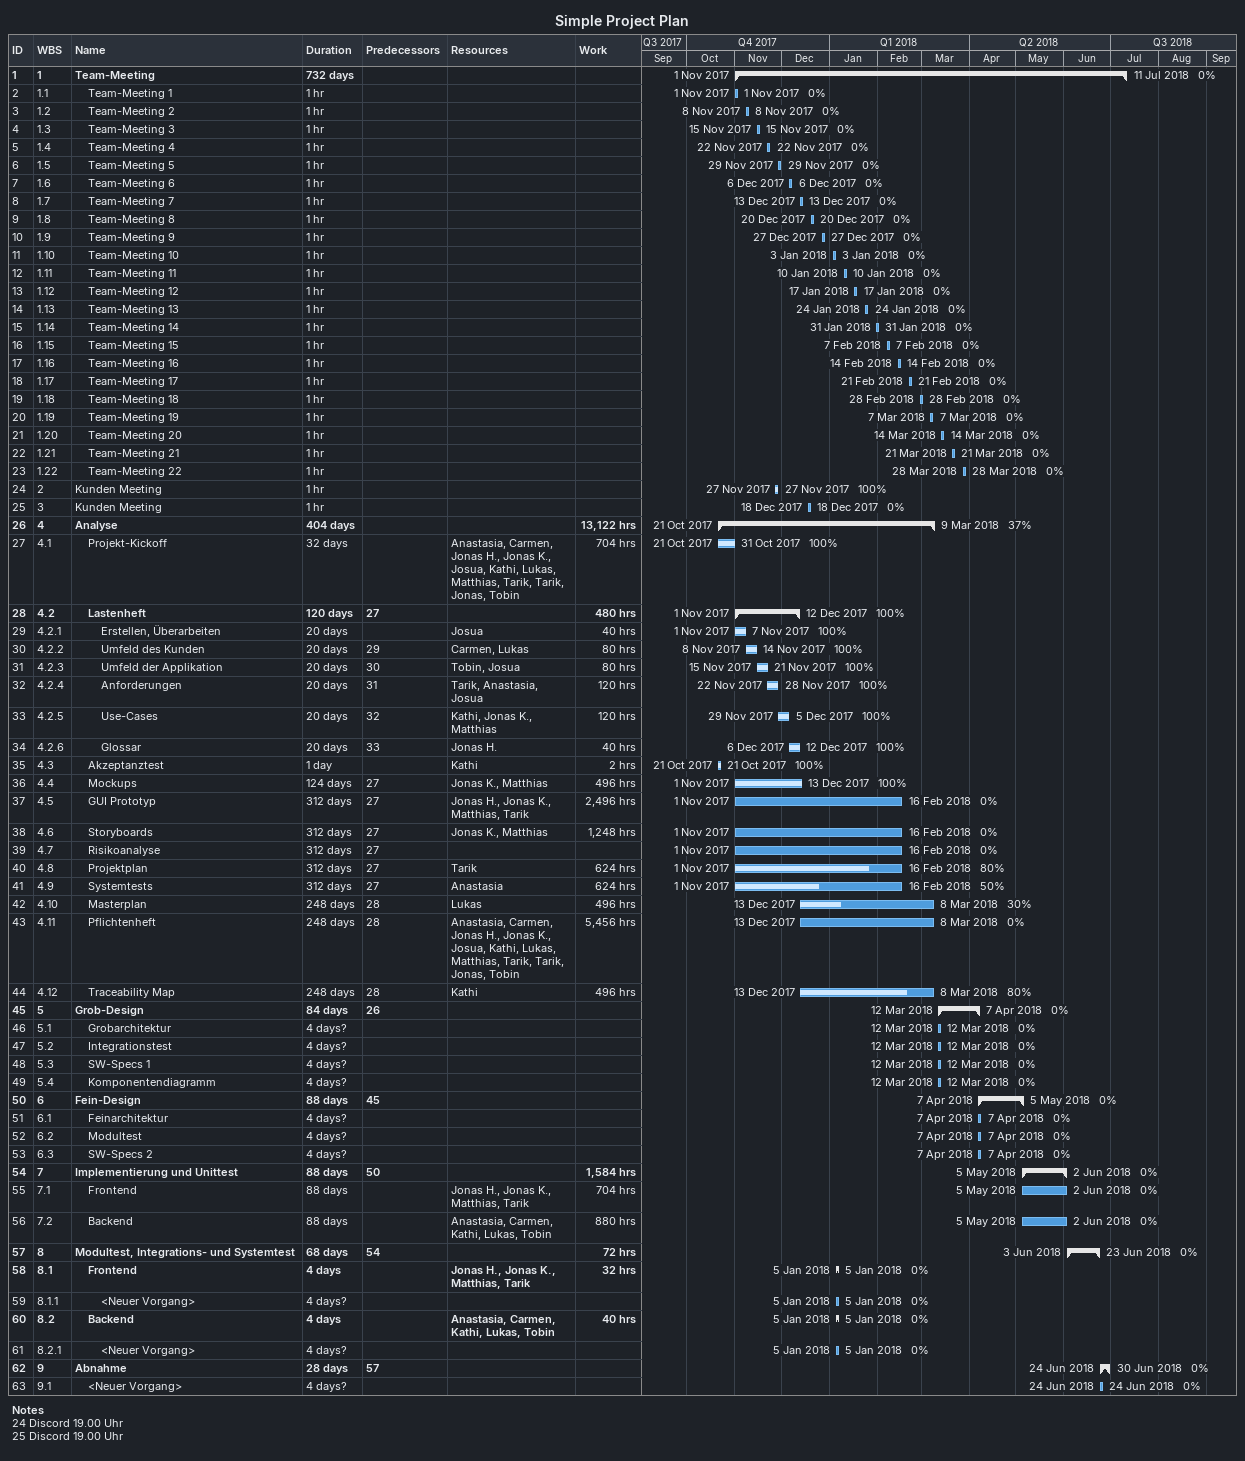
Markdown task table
Simple Project Plan

| ID | WBS | Task | Duration | Start | Finish | Predecessors | Resources | % complete | Work (h) |
|---|---|---|---|---|---|---|---|---|---|
| 1 | 1 | **Team-Meeting** | 732d | 2017-11-01 | 2018-07-11 |  |  | 0 |  |
| 2 | 1.1 | Team-Meeting 1 | 1h | 2017-11-01 | 2017-11-01 |  |  | 0 |  |
| 3 | 1.2 | Team-Meeting 2 | 1h | 2017-11-08 | 2017-11-08 |  |  | 0 |  |
| 4 | 1.3 | Team-Meeting 3 | 1h | 2017-11-15 | 2017-11-15 |  |  | 0 |  |
| 5 | 1.4 | Team-Meeting 4 | 1h | 2017-11-22 | 2017-11-22 |  |  | 0 |  |
| 6 | 1.5 | Team-Meeting 5 | 1h | 2017-11-29 | 2017-11-29 |  |  | 0 |  |
| 7 | 1.6 | Team-Meeting 6 | 1h | 2017-12-06 | 2017-12-06 |  |  | 0 |  |
| 8 | 1.7 | Team-Meeting 7 | 1h | 2017-12-13 | 2017-12-13 |  |  | 0 |  |
| 9 | 1.8 | Team-Meeting 8 | 1h | 2017-12-20 | 2017-12-20 |  |  | 0 |  |
| 10 | 1.9 | Team-Meeting 9 | 1h | 2017-12-27 | 2017-12-27 |  |  | 0 |  |
| 11 | 1.10 | Team-Meeting 10 | 1h | 2018-01-03 | 2018-01-03 |  |  | 0 |  |
| 12 | 1.11 | Team-Meeting 11 | 1h | 2018-01-10 | 2018-01-10 |  |  | 0 |  |
| 13 | 1.12 | Team-Meeting 12 | 1h | 2018-01-17 | 2018-01-17 |  |  | 0 |  |
| 14 | 1.13 | Team-Meeting 13 | 1h | 2018-01-24 | 2018-01-24 |  |  | 0 |  |
| 15 | 1.14 | Team-Meeting 14 | 1h | 2018-01-31 | 2018-01-31 |  |  | 0 |  |
| 16 | 1.15 | Team-Meeting 15 | 1h | 2018-02-07 | 2018-02-07 |  |  | 0 |  |
| 17 | 1.16 | Team-Meeting 16 | 1h | 2018-02-14 | 2018-02-14 |  |  | 0 |  |
| 18 | 1.17 | Team-Meeting 17 | 1h | 2018-02-21 | 2018-02-21 |  |  | 0 |  |
| 19 | 1.18 | Team-Meeting 18 | 1h | 2018-02-28 | 2018-02-28 |  |  | 0 |  |
| 20 | 1.19 | Team-Meeting 19 | 1h | 2018-03-07 | 2018-03-07 |  |  | 0 |  |
| 21 | 1.20 | Team-Meeting 20 | 1h | 2018-03-14 | 2018-03-14 |  |  | 0 |  |
| 22 | 1.21 | Team-Meeting 21 | 1h | 2018-03-21 | 2018-03-21 |  |  | 0 |  |
| 23 | 1.22 | Team-Meeting 22 | 1h | 2018-03-28 | 2018-03-28 |  |  | 0 |  |
| 24 | 2 | Kunden Meeting | 1h | 2017-11-27 | 2017-11-27 |  |  | 100 |  |
| 25 | 3 | Kunden Meeting | 1h | 2017-12-18 | 2017-12-18 |  |  | 0 |  |
| 26 | 4 | **Analyse** | 404d | 2017-10-21 | 2018-03-09 |  |  | 37 | 13122 |
| 27 | 4.1 | Projekt-Kickoff | 32d | 2017-10-21 | 2017-10-31 |  | Anastasia, Carmen, Jonas H., Jonas K., Josua, Kathi, Lukas, Matthias, Tarik, Tarik, Jonas, Tobin | 100 | 704 |
| 28 | 4.2 | **Lastenheft** | 120d | 2017-11-01 | 2017-12-12 | 27 |  | 100 | 480 |
| 29 | 4.2.1 | Erstellen, Überarbeiten | 20d | 2017-11-01 | 2017-11-07 |  | Josua | 100 | 40 |
| 30 | 4.2.2 | Umfeld des Kunden | 20d | 2017-11-08 | 2017-11-14 | 29 | Carmen, Lukas | 100 | 80 |
| 31 | 4.2.3 | Umfeld der Applikation | 20d | 2017-11-15 | 2017-11-21 | 30 | Tobin, Josua | 100 | 80 |
| 32 | 4.2.4 | Anforderungen | 20d | 2017-11-22 | 2017-11-28 | 31 | Tarik, Anastasia, Josua | 100 | 120 |
| 33 | 4.2.5 | Use-Cases | 20d | 2017-11-29 | 2017-12-05 | 32 | Kathi, Jonas K., Matthias | 100 | 120 |
| 34 | 4.2.6 | Glossar | 20d | 2017-12-06 | 2017-12-12 | 33 | Jonas H. | 100 | 40 |
| 35 | 4.3 | Akzeptanztest | 1d | 2017-10-21 | 2017-10-21 |  | Kathi | 100 | 2 |
| 36 | 4.4 | Mockups | 124d | 2017-11-01 | 2017-12-13 | 27 | Jonas K., Matthias | 100 | 496 |
| 37 | 4.5 | GUI Prototyp | 312d | 2017-11-01 | 2018-02-16 | 27 | Jonas H., Jonas K., Matthias, Tarik | 0 | 2496 |
| 38 | 4.6 | Storyboards | 312d | 2017-11-01 | 2018-02-16 | 27 | Jonas K., Matthias | 0 | 1248 |
| 39 | 4.7 | Risikoanalyse | 312d | 2017-11-01 | 2018-02-16 | 27 |  | 0 |  |
| 40 | 4.8 | Projektplan | 312d | 2017-11-01 | 2018-02-16 | 27 | Tarik | 80 | 624 |
| 41 | 4.9 | Systemtests | 312d | 2017-11-01 | 2018-02-16 | 27 | Anastasia | 50 | 624 |
| 42 | 4.10 | Masterplan | 248d | 2017-12-13 | 2018-03-08 | 28 | Lukas | 30 | 496 |
| 43 | 4.11 | Pflichtenheft | 248d | 2017-12-13 | 2018-03-08 | 28 | Anastasia, Carmen, Jonas H., Jonas K., Josua, Kathi, Lukas, Matthias, Tarik, Tarik, Jonas, Tobin | 0 | 5456 |
| 44 | 4.12 | Traceability Map | 248d | 2017-12-13 | 2018-03-08 | 28 | Kathi | 80 | 496 |
| 45 | 5 | **Grob-Design** | 84d | 2018-03-12 | 2018-04-07 | 26 |  | 0 |  |
| 46 | 5.1 | Grobarchitektur | 4d? | 2018-03-12 | 2018-03-12 |  |  | 0 |  |
| 47 | 5.2 | Integrationstest | 4d? | 2018-03-12 | 2018-03-12 |  |  | 0 |  |
| 48 | 5.3 | SW-Specs 1 | 4d? | 2018-03-12 | 2018-03-12 |  |  | 0 |  |
| 49 | 5.4 | Komponentendiagramm | 4d? | 2018-03-12 | 2018-03-12 |  |  | 0 |  |
| 50 | 6 | **Fein-Design** | 88d | 2018-04-07 | 2018-05-05 | 45 |  | 0 |  |
| 51 | 6.1 | Feinarchitektur | 4d? | 2018-04-07 | 2018-04-07 |  |  | 0 |  |
| 52 | 6.2 | Modultest | 4d? | 2018-04-07 | 2018-04-07 |  |  | 0 |  |
| 53 | 6.3 | SW-Specs 2 | 4d? | 2018-04-07 | 2018-04-07 |  |  | 0 |  |
| 54 | 7 | **Implementierung und Unittest** | 88d | 2018-05-05 | 2018-06-02 | 50 |  | 0 | 1584 |
| 55 | 7.1 | Frontend | 88d | 2018-05-05 | 2018-06-02 |  | Jonas H., Jonas K., Matthias, Tarik | 0 | 704 |
| 56 | 7.2 | Backend | 88d | 2018-05-05 | 2018-06-02 |  | Anastasia, Carmen, Kathi, Lukas, Tobin | 0 | 880 |
| 57 | 8 | **Modultest, Integrations- und Systemtest** | 68d | 2018-06-03 | 2018-06-23 | 54 |  | 0 | 72 |
| 58 | 8.1 | **Frontend** | 4d | 2018-01-05 | 2018-01-05 |  | Jonas H., Jonas K., Matthias, Tarik | 0 | 32 |
| 59 | 8.1.1 | <Neuer Vorgang> | 4d? | 2018-01-05 | 2018-01-05 |  |  | 0 |  |
| 60 | 8.2 | **Backend** | 4d | 2018-01-05 | 2018-01-05 |  | Anastasia, Carmen, Kathi, Lukas, Tobin | 0 | 40 |
| 61 | 8.2.1 | <Neuer Vorgang> | 4d? | 2018-01-05 | 2018-01-05 |  |  | 0 |  |
| 62 | 9 | **Abnahme** | 28d | 2018-06-24 | 2018-06-30 | 57 |  | 0 |  |
| 63 | 9.1 | <Neuer Vorgang> | 4d? | 2018-06-24 | 2018-06-24 |  |  | 0 |  |

Notes
- 24: Discord 19.00 Uhr
- 25: Discord 19.00 Uhr
